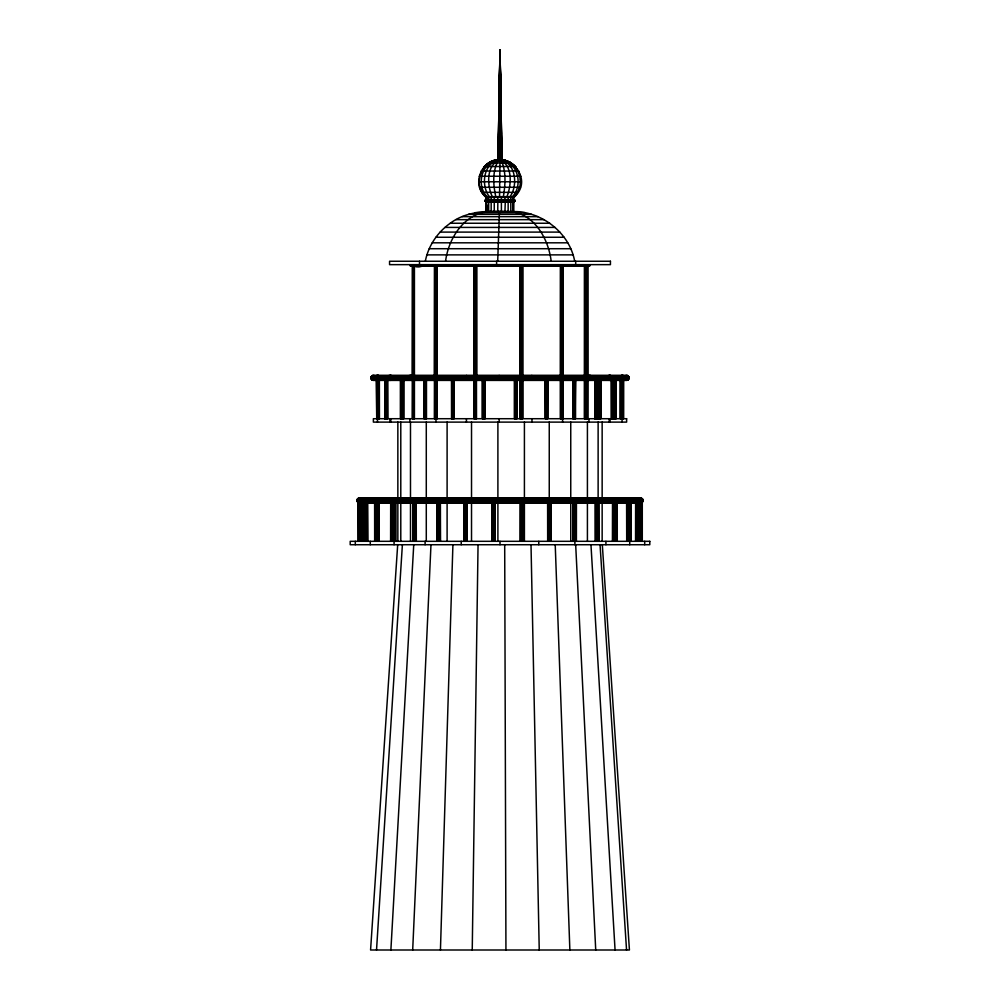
<?xml version="1.0" encoding="UTF-8"?>
<svg xmlns="http://www.w3.org/2000/svg" width="1000" height="1000" viewBox="0 0 1000 1000"><rect width="100%" height="100%" fill="white"/><g stroke="black" fill="none" stroke-linecap="round" stroke-linejoin="round"><path stroke-width="1.5" d="M413.188 418.713L413.188 379.925M413.188 375.262L413.188 265.113L413.512 375.062M413.95 418.713L414.025 379.775M422.55 265.45C421.375 267.587 413.7 267.4 413.975 265.113L413.85 375.112L413.975 265.113L413.825 266.1L414.487 265.788M473.95 418.713L474.125 379.775M473.963 375.363L473.963 265.113L473.988 266.1L474.513 265.45M476.463 379.738L476.5 418.713M476.425 265.788L476.463 375.062L476.5 265.113M499.938 160.15L500 50L501.95 160.15L500 50L498 160.15L502 160.025M520.037 379.775L520.025 418.713L520.075 379.738M476.475 375.112L476.463 265.113L476.475 266.125L520.05 266.125L520.075 265.113L520.037 375.112L520.4 265.113L520.4 375.262M562.788 375.062L562.788 265.113L562.475 266.125L585.562 266.125L584.612 265.45L584.562 375.363L584.538 265.113M584.562 380L584.538 418.713L584.538 379.925M585 418.713L585.188 379.775L585.312 418.713M585 375.112L585.312 265.113L585.138 375.112L585.312 266.112L585.975 265.113L585.975 375.262M585.325 375.112L585.562 266.125M585.65 418.713L585.7 379.65M585.65 375.062L585.975 265.113M586.6 379.787L586.625 418.713L586.5 384.375M586.587 375.112L586.625 266.125L589.25 266.1L589.55 264.975M586.775 418.713L586.862 379.738M413.6 379.775L413.512 418.713L413.512 379.738M413.612 375.112L413.85 266.112L413.95 375.112M436.112 418.713L436.188 379.738M436.2 375.062L436.413 265.113L436.413 375.062M474.125 266.112L474.062 265.113L473.963 265.788M498.175 265.45L498.162 264.8M586.862 375.062L586.775 265.113L586.75 375.262M499.875 79.475L500 50L501.912 160.15M474.3 266.125L436.712 266.125L436.887 265.113L436.887 375.112M499.425 160.15L500 50L501.337 133.675M575.325 380.087L575.125 418.713L575.5 379.575M497.7 261.25L499.45 211.65M498.95 160.15L500 50L501.7 160.15L501.512 144.525M499.263 135.325L499.5 108.95M499.188 379.613L499.175 380.363L499.175 375.4M498.938 135.325L499.5 90.337M472.238 950L478.05 544.725M498.5 147.575L498.3 160.15L500 50L500.387 79.438L500 50L498.05 160.15L500 50L501.375 160.15M498.537 160.15L500 50L500.95 160.15M498.688 135.175L500 50L500.15 79.438M522.55 265.45L522.537 375.262L522.55 265.45L522.55 266.1L542.95 266.125L543.038 264.8M440.438 950L452.912 544.725M463.925 502.525L462.95 500.45L463.913 498.363M412.688 950L430.975 544.725M390.887 950L413.738 544.725M376.525 950L402.388 544.725M397.688 544.725L370.575 950L629.425 950L602.312 544.725M454.225 265.45L453.975 266.1L436.775 266.125L436.763 265.113L436.775 375.112M476.463 265.925L476.25 265.113M483.738 167.463C502.113 144.8 536.325 176.6 514.65 196.65L485.35 196.65C471.6 184.762 480.975 159.75 499.137 159.812M562.888 265.45L562.913 375.262M374.087 375.4C370.562 374.35 369.6 380.438 373.338 380.363L626.663 380.363C630.4 380.438 629.438 374.35 625.913 375.4M359.4 502.85C355.288 502.9 357 496.325 360.562 498.363M587.263 265.45C585.788 266.762 590.1 266.712 588.387 265.45M485.05 200.688L486.112 199.625L513.888 199.625L514.95 200.688L513.888 201.75L486.112 201.75L485.05 200.688L514.95 200.688M486.5 199.662L485.175 200.688L486.5 201.713M501.4 211.65L501.4 197.225M513.5 201.713L514.825 200.688L513.5 199.662M413.013 266.112L410.588 266.038L410.45 264.975M411.613 265.45L410.925 266.125M436.763 266.125L436.3 265.113M560.438 265.788L561.125 265.113L561.05 375.037M413.488 266.125L435.725 266.125L434.875 266.1L435.025 265.113L434.988 375.1M522.85 502.762L641.25 502.762C644.812 501.975 642.525 496.488 639.438 498.363M520.05 266.125L520.05 265.113L520.075 265.938M520.15 265.625L520.312 375.112M445.562 261.25C448.4 238.962 463.125 215.062 486.95 211.65C490.363 208.575 483.375 200.637 487.45 199.762M521.4 265.925L521.4 264.975M503.363 196.65C505.325 184.887 506.3 171.863 501.413 160.7C483.212 156.25 471.175 184.862 485.725 196.65M500 159.562L499.55 196.65M475.037 264.975L475.037 265.925M425.312 261.25C428.263 245.938 437.537 232.175 450.262 223.25C469.675 208.65 495.15 211.225 517.9 211.65C544.85 213.762 569.763 234.275 574.688 261.25M561.2 265.625L561.35 375.262M522.55 266.1L561.688 266.125M466.9 379.613C465.6 381.825 465.1 375.475 466.613 375.4M506.938 196.65C511.45 185.425 513.025 165.425 500 159.875C482.238 160.062 475.3 184.9 487.088 196.65M497.75 211.65L497.837 201.612M519.95 187.275L517.712 192.35L514.275 196.65M504.675 199.938L505.325 200.688L504.938 211.65M510.037 196.65C518.312 185.212 515.837 161.612 499.375 159.812C505.725 159.838 512.238 162.413 516.263 167.463M536.087 498.363L537.05 500.45L536.075 502.525M436.863 379.613C434.575 382.3 433.562 375.025 436.325 375.4M421.65 264.862L421.788 266.1M481.95 171.038L484.288 167.638M512.463 196.65C523.85 184.812 517.263 159.887 499.438 159.812M507.7 199.938L508.775 200.688L507.7 201.438M514.038 196.65C527.3 184.675 518.288 159.3 500 159.875C483.55 161.8 480.425 185.25 489.325 196.65M514.675 196.65L516.263 194.688M576.512 264.862L576.512 266.038L562.475 266.125M412.287 379.613L411.025 380.363L409.762 379.637M591.425 379.637L590.15 380.363L588.862 379.613M411.138 379.613C408.088 382.675 406.6 374.712 410.375 375.4M494.487 199.762L493.825 200.688L494.487 201.612M489.288 201.438C486.875 202.913 488.175 197.712 489.513 200.413M611.663 379.637L610.112 380.363L608.538 379.613M392.287 379.613L390.725 380.363L389.175 379.637M391.463 379.613C387.863 382.925 386 374.513 390.538 375.4M485.075 166.513C485.062 162.75 502.438 158.912 498.088 160M514.675 196.15L515.837 194.788L513.038 197.488M513.55 201.612L513.55 199.762M497.75 201.75L497.75 197.225M435.45 375.262L435.45 265.113L435.025 266.125M430.325 502.525C427.8 503.95 427.738 496.95 430.275 498.363M620.388 379.613C623.337 382.575 626.613 376.45 622.688 375.4M569.725 498.363C572.263 496.95 572.2 503.95 569.675 502.525M378.5 380.275L379.613 379.613M379.188 379.613L376.8 380.288M375.15 379.613L373.338 380.363M491.512 201.612L490.487 200.688L491.512 199.762M401.463 502.525C398.062 504.35 397.962 496.562 401.4 498.363M519.8 174.938C517.612 166.45 507.1 157.325 498.225 160.7C492.175 171.438 493.237 184.988 495.775 196.65M598.6 498.363C602.038 496.562 601.938 504.35 598.538 502.525M510.387 199.762L511.637 200.688L510.387 201.612M491.5 162.425L498.263 160.037M531.8 375.4C533.237 375.5 532.762 381.8 531.525 379.613M379.312 502.525C375.25 504.6 375.125 496.312 379.237 498.363M620.763 498.363C624.875 496.312 624.75 504.6 620.688 502.525M634.688 498.363C639.225 496.175 639.075 504.738 634.612 502.525M495.225 160.362L490.15 162.338L484.162 167.55C488.212 162.362 494.575 159.688 500.863 159.812M357.625 502.137L642.375 502.137L639.237 502.525M499.55 159.812L500.188 159.812M500.475 159.812C486.062 163.912 486.875 185.438 492.287 196.65M562.25 375.4C564.95 375.05 563.962 382.275 561.712 379.613M453.875 264.775L453.787 266.1M484.225 212.387L486.562 211.9M410.625 375.4L411.55 375.4M499.688 159.812L500.35 159.812M588.45 375.4C592.188 374.725 590.725 382.663 587.712 379.613M589.625 375.4L590.562 375.4M390.225 375.4L391.362 375.4M608.638 375.4C613.15 374.513 611.3 382.912 607.712 379.613M609.462 375.4L610.6 375.4M512.463 199.662L513.7 200.688L512.463 201.713M585.312 266.112L585 265.113M377.312 375.4L377.95 375.312M486.4 201.713L486.112 211.65M621.413 375.4L622.475 375.312M435.475 266.038L434.775 266.038L435.475 264.862L561.925 264.862M589.663 265.788L562.85 265.788M521.425 265.113L543.175 264.975M575.125 379.975L573.9 379.588L573.9 418.713M522.425 266.1L542.863 266.1L542.612 265.45M501.587 160.05L509.85 162.338L515.837 167.55M493.7 160.7L506.3 160.7M488.675 162.987L511.325 162.987M484.412 166.513L515.588 166.513M481.163 171.038L518.837 171.038M479.175 176.238L520.825 176.238M478.625 181.775L521.375 181.775M479.525 187.275L520.475 187.275M481.812 192.35L518.188 192.35M485.588 199.762L514.412 199.762M485.363 199.938L514.637 199.938M485.2 200.162L514.8 200.162M485.087 200.413L514.913 200.413M485.087 200.963L514.913 200.963M485.2 201.225L514.8 201.225M485.363 201.438L514.637 201.438M485.588 201.612L514.412 201.612M475.275 212.638L524.725 212.638M468.6 214.312L531.4 214.312M462.163 216.663L537.837 216.663M456.025 219.65L543.975 219.65M450.262 223.25L549.738 223.25M444.938 227.413L555.062 227.413M440.125 232.1L559.875 232.1M435.863 237.262L564.138 237.262M432.212 242.812L567.788 242.812M429.212 248.713L570.788 248.713M426.912 254.875L573.088 254.875M421.525 264.975L576.638 264.975M410.275 265.275L589.725 265.275M410.25 265.45L586.213 265.45M586.438 265.45L589.75 265.45M410.275 265.625L589.725 265.625M410.337 265.788L562.1 265.788M410.45 265.925L589.55 265.925L587.087 265.925L586.775 265.113L586.788 375.112L586.45 266.1L589.075 266.125L585.962 266.1M475.175 266.125L520.312 266.125M372.762 375.4L627.238 375.4M372.15 375.65L627.85 375.65M371.613 376.062L628.387 376.062M371.2 376.587L628.8 376.587M370.938 377.2L629.062 377.2M370.838 377.85L629.163 377.85M370.913 378.5L629.087 378.5M371.163 379.113L628.837 379.113M371.55 379.637L628.45 379.637M372.075 380.037L627.925 380.037M372.675 380.288L627.325 380.288M358.663 498.125L641.338 498.125M358.075 498.363L641.925 498.363M357.562 498.75L642.438 498.75M357.175 499.25L642.825 499.25M356.938 499.825L643.062 499.825M356.863 500.45L643.138 500.45M356.962 501.062L643.037 501.062M357.225 501.65L642.775 501.65M358.15 502.525L521.038 502.525M522.95 502.525L641.85 502.525M358.75 502.762L377.238 502.762M377.675 502.762L521.125 502.762M361.8 502.85L364.188 502.85C360.225 502.875 361.825 496.375 365.312 498.363M367.312 502.85L376.675 502.85M378.237 502.85L412.837 502.85M415.9 502.85L628.013 502.85M631.125 502.85L640.6 502.85L640.65 541.312M562.8 265.925L576.512 266.038L575.638 265.45M493.013 541.312L493.013 501.062L462.95 500.45L500 501.062M462.95 500.45L493.537 501.062M362.088 501.65L376.7 502.137M502.7 160.15L504.775 160.362M486.4 199.662L486.112 197.225L513.888 197.225L513.775 211.65M378.587 375.4C375.175 374.05 373.462 380.025 377.238 380.288M626.663 380.363L624.85 379.613M641.25 502.762L637.025 502.525L641.087 502.738L641.087 541.312M622.05 375.312L623.112 375.4M501.7 159.963L508.8 162.425M513.05 211.65L516.775 212.387M512.263 211.65C535.538 215.45 548.538 239.7 551.188 261.25M504.625 160.362L509.775 162.338L514.25 165.588M376.15 379.637L376.737 418.713M486.962 197.488L484.162 194.788L485.325 196.15M434.5 265.113L434.5 375.262L434.675 265.113L434.775 266.038M483.738 194.688L485.325 196.65M484.275 194.5L480.925 188.538M436.112 375.262L436.2 265.45M476.188 265.45L476.125 375.262M520.55 179.013L520.825 181.775M520.325 265.45L520.25 265.788M600.05 544.725L626.55 950M590.962 544.725L615.062 950M575.675 544.725L595.725 950M555.225 544.725L569.862 950M560.438 265.113L560.45 375.062M531.013 544.725L539.237 950M500.487 87.188L501.112 133.675M500.5 102.675L500.8 133.663M500.462 160.15L500 50L500.012 79.475M504.7 544.725L505.938 950M435.45 265.925L435.5 290.875M435.363 375.112L435.138 265.113L435.138 375.262M435.375 379.775L435.45 418.713L435.45 379.738M585.65 265.113L585.65 265.925M550.85 541.312L551 501.062M522.575 380L522.587 418.713L522.587 379.738M434.988 379.775L435.025 418.713M644.7 541.312L644.7 544.725M642.288 501.062L642.288 541.312M642.125 501.062L642.125 541.312M641.85 501.062L641.85 541.312M641.5 502.587L641.5 541.312M640.2 502.825L640.2 541.312M639.8 541.312L639.2 501.062M639.062 501.062L638.913 541.312M638.725 501.062L638.725 541.312M638.55 502.612L638.55 541.312M638.325 501.062L638.325 541.312M637.888 501.062L637.888 541.312M637.438 502.612L637.438 541.312M637.025 502.612L637.025 541.312M636.65 502.612L636.65 541.312M636.462 502.612L636.462 541.312L636.263 502.612M636.163 502.612L636.1 541.312M635.812 502.612L635.812 541.312M635.625 502.612L635.55 541.312M630.65 501.062L630.675 541.312M630.337 501.062L630.337 541.312M629.95 501.062L629.95 541.312M629.725 541.312L629.725 544.725M629.513 501.062L629.513 541.312M629.075 501.062L629.075 541.312M628.638 501.062L628.638 541.312M628.263 502.612L628.288 541.312M628.125 502.612L628.125 541.312M627.95 502.612L627.975 541.312M627.75 502.612L627.725 541.312L627.625 502.612M627.225 502.612L627.3 541.312M626.912 502.612L626.975 541.312M626.6 502.612L626.712 541.312M623.55 380.05L623.525 418.713M623.4 380.05L623.4 418.713M623.212 380.05L623.212 418.713M622.95 380.05L622.95 418.713M622.65 380.05L622.65 418.713M622.312 380.05L622.312 418.713M622.087 422.113L621.987 380.05M621.675 380.05L621.675 418.713M621.4 380.05L621.4 418.713M621.25 380.05L621.188 418.713M621.15 418.713L621 380.05L620.938 418.713M620.675 380.05L620.675 418.713M620.462 380.05L620.425 418.713M620.325 380.05L620.3 418.713M617.275 541.312L617.25 501.062L617.175 541.312M616.975 501.062L616.875 541.312M616.675 501.062L616.675 541.312M616.55 502.612L616.55 541.312M616.3 501.062L616.3 541.312M615.988 418.713L616.013 380.05L615.85 418.713M615.875 501.062L615.875 541.312M615.7 380.05L615.638 418.713M615.438 380.05L615.438 418.713M615.438 501.062L615.438 541.312M615.138 380.05L615.138 418.713M615 501.062L615 541.312M614.812 380.05L614.812 418.713M614.6 501.062L614.6 541.312L614.475 502.612M614.475 380.05L614.475 418.713M614.163 380.05L614.163 418.713M614.175 502.612L614.275 541.312M613.888 380.05L613.888 418.713M614.038 541.312L613.9 502.612L613.85 541.312M613.688 380.05L613.688 418.713M613.638 380.05L613.488 418.713M613.288 380.05L613.288 418.713M613.425 502.612L613.425 541.312M612.987 380.05L612.987 418.713M613.038 502.612L613.038 541.312M612.65 380.05L612.65 418.713M612.737 502.612L612.737 541.312M612.525 502.612L612.438 541.312M612.325 380.05L612.325 418.713M612.013 380.05L612.013 418.713M611.737 380.05L611.737 418.713M611.538 418.713L611.4 380.05L611.375 418.713M610.075 418.713L610.075 422.113M609.237 418.713L609.237 422.113M605.925 541.312L605.925 544.725M602.15 422.113L602.15 497.962M602.15 502.612L602.15 541.312M600.763 380.05L600.8 418.713L600.6 380.05M600.45 380.05L600.45 418.713M600.2 380.05L600.2 418.713M599.888 380.05L599.888 418.713M599.562 380.05L599.562 418.713M599.237 380.05L599.237 418.713M598.925 380.05L598.925 418.713M598.775 501.062L598.837 541.312M598.65 380.05L598.65 418.713M598.587 501.062L598.625 541.312M598.4 418.713L598.3 380.05L598.25 418.713M598.312 501.062L598.312 541.312M598.125 422.113L598.125 497.962M597.95 501.062L597.95 541.312M597.537 501.062L597.537 541.312M597.388 380.05L597.325 418.713M597.2 418.713L597.025 380.05L596.987 418.713M597.1 501.062L597.1 541.312M596.712 380.05L596.775 418.713M596.663 501.062L596.663 541.312M596.462 380.05L596.462 418.713M596.25 501.062L596.25 541.312M596.138 380.05L596.138 418.713M595.8 380.05L595.8 418.713M595.9 501.062L595.9 541.312M595.638 502.612L595.638 541.312M595.5 380.05L595.438 418.713M595.175 380.05L595.225 418.713M594.987 380.05L595.013 418.713M594.825 380.05L594.875 418.713M588.95 418.713L588.95 422.113M587.675 265.113L587.725 375.262M587.725 379.925L587.675 418.713M587.55 265.113L587.55 375.262M587.55 379.925L587.55 418.713M587.35 265.113L587.35 375.262M587.35 379.925L587.35 418.713M587.413 422.113L587.413 497.962M587.413 502.612L587.413 541.312M587.087 265.113L587.087 375.05M587.087 379.738L587.087 418.713M586.912 265.113L586.875 375.262M586.875 379.925L586.912 418.713M586.55 265.113L586.538 375.262M586.287 265.113L586.287 375.262M586.287 379.925L586.287 418.713M585.975 379.925L585.975 418.713M584.738 265.113L584.738 375.05M584.738 379.725L584.738 418.713M576.438 501.062L576.4 541.312M576.25 501.062L576.188 541.312M575.988 501.062L575.988 541.312L575.9 502.612M575.688 261.25L575.688 264.65M575.65 501.062L575.65 541.312M575.462 379.2L575.462 418.713M575.538 502.612L575.538 541.312M575.337 379.9L575.337 418.713M575.237 501.062L575.237 541.312M574.862 418.713L574.562 379.913L574.562 418.713M574.8 501.062L574.9 544.725M574.362 501.062L574.362 541.312M574.225 379.787L574.225 418.713M573.95 501.062L573.95 541.312M573.587 379.225L573.587 418.713M573.587 501.062L573.5 541.312M573.325 380.05L573.325 418.713M573.3 502.612L573.3 541.312L573.088 502.612M573.125 380.05L573.125 418.713M573 380.05L573 418.713M573.038 502.612L573.038 541.312M570.75 422.113L570.75 497.962M570.75 502.612L570.75 541.312M562.913 379.925L562.913 418.713M562.788 265.113L562.788 375.262M562.587 265.113L562.587 375.262M562.587 379.775L562.587 422.113M562.325 265.113L562.325 375.262M562.325 379.925L562.325 418.713M562.013 265.113L562.013 375.262M562.013 379.925L562.013 418.713M561.688 265.113L561.688 375.262M561.688 379.925L561.688 418.713M561.35 379.925L561.35 418.713M561.05 379.725L561.05 418.713M560.788 265.113L560.875 375.112M560.788 379.775L560.875 418.713M560.662 265.113L560.575 375.112M560.575 379.775L560.575 418.713M560.45 379.738L560.45 418.713M550.625 501.062L550.688 541.312M550.3 501.062L550.3 541.312M549.9 501.062L549.9 541.312M549.462 501.062L549.462 541.312M549.25 422.113L549.25 497.962M549.025 501.062L549.025 541.312M548.6 501.062L548.6 541.312M548.312 502.612L548.312 541.312L548.225 501.062M547.925 501.062L547.987 541.312M547.75 502.612L547.712 541.312L547.612 502.612M547.388 380.05L547.388 418.713M547.125 380.05L547.125 418.713M546.812 380.05L546.812 418.713M546.487 380.05L546.487 418.713M546.15 380.05L546.15 418.713M545.85 380.05L545.85 418.713M545.588 380.05L545.588 418.713M545.375 380.05L545.375 418.713L545.2 380.05M538.775 541.312L538.775 544.725M531.975 418.713L531.975 422.113M524.412 422.113L524.412 497.962M524.412 502.612L524.412 541.312M523.538 501.062L523.55 541.312M523.45 501.062L523.45 541.312M523.237 501.062L523.237 541.312M522.925 501.062L522.925 541.312M522.55 501.062L522.55 541.312M522.413 265.113L522.413 375.262M522.413 379.925L522.413 418.713M522.212 265.113L522.212 375.262M522.212 379.925L522.212 418.713M522.125 501.062L522.125 541.312M521.95 265.113L521.95 375.262M521.95 379.925L521.95 418.713M521.638 265.113L521.638 375.262M521.638 379.925L521.638 418.713M521.675 501.062L521.675 541.312M521.312 265.113L521.312 375.262M521.312 379.925L521.312 418.713M521.25 501.062L521.25 541.312M520.975 265.113L520.975 375.262M520.975 379.925L520.975 418.713M520.862 501.062L520.862 541.312M520.675 265.113L520.675 375.262M520.675 379.925L520.675 418.713M520.4 379.925L520.4 418.713M520.538 501.062L520.487 541.312M520.2 379.725L520.312 418.713M520.175 501.062L520.163 541.312M516.838 380.05L516.888 418.713M516.712 380.05L516.712 418.713M516.512 380.05L516.5 418.713M516.25 380.05L516.25 418.713M515.938 380.05L515.938 418.713M515.612 380.05L515.612 418.713M515.275 380.05L515.275 418.713M514.975 380.05L514.975 418.713M514.7 380.05L514.7 418.713M514.375 380.05L514.375 418.713M512.725 197.225L512.725 211.65M510.8 197.225L510.8 211.65M508.15 197.225L508.15 199.625M508.15 201.75L508.15 211.65M504.938 197.225L504.938 199.625M500 498.05L500 502.85M500 541.312L500 544.725M499.175 418.713L499.175 422.113M497.9 422.113L497.9 497.962M497.9 502.612L497.9 541.312M496.6 261.25L496.6 264.65M495.225 502.612L495.188 541.312M494.963 501.062L495.037 541.312M494.787 502.612L494.787 541.312M494.675 501.062L494.675 541.312M494.312 501.062L494.312 541.312M494.263 197.225L494.263 199.625M494.263 201.75L494.263 211.65M493.888 501.062L493.888 541.312M493.45 501.062L493.45 541.312M492.612 501.062L492.612 541.312M492.262 501.062L492.375 541.312M492.013 501.062L492.088 541.312M491.863 502.612L491.825 541.312M491.175 197.225L491.175 211.65M488.675 197.225L488.675 199.625M488.675 201.75L488.675 211.65M486.95 197.225L486.95 199.625M486.225 197.225L486.225 199.625M486.225 201.75L486.225 211.65M484.95 380.05L484.95 418.713M484.913 380.05L484.913 418.713M484.575 380.05L484.588 418.713M484.312 380.05L484.312 418.713M484.012 380.05L484.012 418.713M483.675 380.05L483.675 418.713M483.35 380.05L483.35 418.713M483.038 380.05L483.038 418.713M482.775 380.05L482.775 418.713M482.438 380.05L482.438 418.713M482.4 380.05L482.4 418.713M476.125 379.925L476.125 418.713M475.863 265.113L475.863 375.262M475.863 379.925L475.863 418.713M475.562 265.113L475.562 375.262M475.562 379.925L475.562 418.713M475.225 265.113L475.225 375.262M475.225 379.925L475.225 418.713M474.9 265.113L474.9 375.262M474.9 379.925L474.9 418.713M474.588 265.113L474.588 375.262M474.588 379.925L474.588 418.713M474.325 265.113L474.325 375.262M474.325 379.738L474.325 418.713M471.525 422.113L471.525 497.962M471.525 502.612L471.525 541.312M467.113 502.612L467.1 541.312M466.938 501.062L466.925 541.312M466.675 501.062L466.65 541.312M466.425 418.713L466.425 422.113M466.325 501.062L466.325 541.312M465.925 501.062L465.925 541.312M465.475 501.062L465.475 541.312M465.037 501.062L465.037 541.312M464.625 501.062L464.625 541.312M464.275 501.062L464.237 541.312M463.988 501.062L463.975 541.312M463.75 502.612L463.812 541.312M461.225 541.312L461.225 544.725M454.125 380.05L454.125 418.713L453.95 380.05M453.738 380.05L453.75 418.713M453.488 380.05L453.488 418.713M453.188 380.05L453.188 418.713M452.85 380.05L452.85 418.713M452.525 380.05L452.525 418.713M452.212 380.05L452.2 418.713M451.95 380.05L451.938 418.713M451.737 418.713L451.613 380.05L451.562 418.713M447.1 422.113L447.1 497.962M447.1 502.612L447.1 541.312M440.4 502.612L440.462 541.312M440.2 502.612L440.325 541.312M440.087 501.062L440.087 541.312M439.75 501.062L439.9 541.312M439.538 502.612L439.538 541.312M439.35 501.062L439.35 541.312M438.913 501.062L438.913 541.312M438.475 501.062L438.475 541.312M438.05 501.062L438.05 541.312M437.675 501.062L437.675 541.312M437.388 501.062L437.262 541.312L437.1 501.062M437.013 265.113L437.013 375.05M437.013 379.725L437.013 418.713M436.887 379.775L436.887 418.713M436.688 379.775L436.775 418.713M436.413 379.738L436.413 418.713M436.112 379.925L435.975 422.113M435.775 265.113L435.775 375.262M435.775 379.925L435.775 418.713M435.138 379.775L435.138 418.713M434.875 265.113L434.875 375.262M434.875 379.775L434.875 418.713M434.675 379.725L434.55 418.713L434.5 379.925M426.425 380.05L426.425 418.713M426.3 380.05L426.3 418.713M426.287 422.113L426.287 497.962M426.287 502.612L426.287 541.312M426.087 380.05L426.1 418.713M425.825 380.05L425.838 418.713M425.513 380.05L425.538 418.713M425.2 380.05L425.2 418.713M425.1 541.312L425.1 544.725M424.875 380.05L424.875 418.713M424.562 380.05L424.562 418.713M424.288 380.05L424.3 418.713M423.963 380.05L423.963 418.713M419.5 261.25L419.5 264.65M416.2 502.612L416.312 541.312M415.975 501.062L415.962 541.312M415.662 501.062L415.65 541.312M415.275 501.062L415.275 541.312M414.85 501.062L414.85 541.312M414.425 265.113L414.425 375.05M414.425 379.725L414.425 418.713M414.4 501.062L414.4 541.312M414.162 265.113L414.162 375.1M414.162 379.775L414.162 418.713M413.975 501.062L413.975 541.312M413.587 501.062L413.587 541.312M413.275 501.062L413.263 541.312M412.875 265.113L412.875 375.262M412.875 379.925L412.875 418.713M412.925 501.062L413.05 541.312M412.612 265.113L412.612 375.262M412.612 379.925L412.612 418.713M412.413 265.113L412.238 375.262M412.413 379.925L412.287 418.713M410.487 422.113L410.487 497.962M410.487 502.612L410.487 541.312M409.875 418.713L409.875 422.113M403.825 380.05L403.812 418.713M403.5 380.05L403.5 418.713M403.237 380.05L403.237 418.713M402.925 380.05L402.925 418.713M402.6 380.05L402.6 418.713M402.262 380.05L402.262 418.713M401.962 380.05L401.962 418.713M401.688 380.05L401.688 418.713M401.488 380.05L401.425 418.713L401.312 380.05M401.125 380.05L401.125 418.713M400.825 380.05L400.85 418.713M400.788 422.113L400.788 497.962M400.788 502.612L400.788 541.312M400.625 380.05L400.65 418.713M400.5 380.05L400.462 418.713M397.85 422.113L397.85 497.962M397.85 502.612L397.85 541.312M395.6 502.612L395.625 541.312M395.538 502.612L395.538 541.312M395.337 501.062L395.337 541.312M395.037 501.062L395.037 541.312M394.675 501.062L394.675 541.312M394.25 501.062L394.25 541.312M394.075 541.312L394.075 544.725M393.8 501.062L393.8 541.312M393.375 501.062L393.375 541.312M392.975 501.062L392.975 541.312M392.638 501.062L392.638 541.312M392.425 502.612L392.425 541.312M392.312 501.062L392.25 541.312M391.987 502.612L391.987 541.312M391.562 502.612L391.562 541.312M391.312 502.612L391.188 541.312M390.763 418.713L390.763 422.113M390.688 502.612L390.6 541.312M389.925 418.713L389.925 422.113M387.65 380.05L387.825 418.713M387.45 380.05L387.45 418.713M387.188 380.05L387.188 418.713M386.887 380.05L386.887 418.713M386.562 380.05L386.562 418.713M386.225 380.05L386.225 418.713M385.913 380.05L385.913 418.713M385.65 380.05L385.65 418.713M385.125 380.05L385.1 418.713M384.775 380.05L384.738 418.713M379.375 380.05L379.425 418.713M379.25 380.05L379.263 418.713M379.25 502.612L379.188 541.312M379.062 380.05L379.087 418.713M379.012 502.612L379.025 541.312M378.862 380.05L378.888 418.713M378.738 502.612L378.762 541.312M378.488 380.05L378.625 418.713M378.387 502.612L378.387 541.312M378.162 380.05L378.162 418.713M377.975 502.612L377.975 541.312M377.837 380.05L377.837 418.713M377.525 380.05L377.475 422.113M377.525 502.612L377.525 541.312M377.25 380.05L377.312 418.713M377.075 380.05L377.038 418.713M377.088 501.062L377.088 541.312M376.875 380.05L376.875 418.713M376.675 501.062L376.675 541.312M376.325 501.062L376.375 541.312M376.062 501.062L376.075 541.312M375.9 501.062L375.925 541.312M375.425 502.612L375.513 541.312M374.875 502.612L374.825 541.312M374.625 502.612L374.663 541.312M370.275 541.312L370.275 544.725M367.85 541.312L367.575 502.612M367.413 502.612L367.413 541.312M367.075 502.612L367.075 541.312M366.675 502.612L366.675 541.312M366.238 501.062L366.238 541.312M365.788 501.062L365.788 541.312M365.375 501.062L365.375 541.312M365.012 501.062L365.012 541.312M364.725 501.062L364.725 541.312M364.15 502.612L364.237 541.312M363.9 502.612L363.95 541.312M363.738 502.612L363.762 541.312M361.887 502.612L361.9 541.312M361.763 502.612L361.65 541.312M361.538 502.612L361.55 541.312M361.213 502.612L361.213 541.312M360.825 502.612L360.825 541.312M360.387 501.062L360.387 541.312M359.95 501.062L359.95 541.312M359.525 501.062L359.525 541.312M359.363 502.612L359.363 541.312M359.137 501.062L359.2 541.312M358.963 502.612L358.963 541.312L358.837 501.062M358.525 501.062L358.638 541.312M358.4 501.062L358.35 541.312L358.25 501.062M355.3 541.312L355.3 544.725M562.788 379.738L562.788 418.713L562.788 379.738M610.438 261.25L389.562 261.25L389.562 264.65L610.438 264.65L610.438 261.25M626.625 418.713L373.375 418.713L373.375 422.113L626.625 422.113L626.625 418.713M649.8 541.312L350.2 541.312L350.2 544.725L649.8 544.725L649.8 541.312M595.487 541.312L595.438 502.612L595.438 541.312M631 541.312L631 501.062L630.875 541.312M547.712 418.713L547.712 380.05L547.587 418.713M474.125 375.262L474.125 265.113L474 375.262M390.975 541.312L390.975 502.612L390.887 541.312M385.363 418.713L385.387 380.05L385.262 418.713M375.15 541.312L375.15 502.612L375.087 541.312M364.525 541.312L364.525 501.062L364.5 541.312"/></g></svg>
